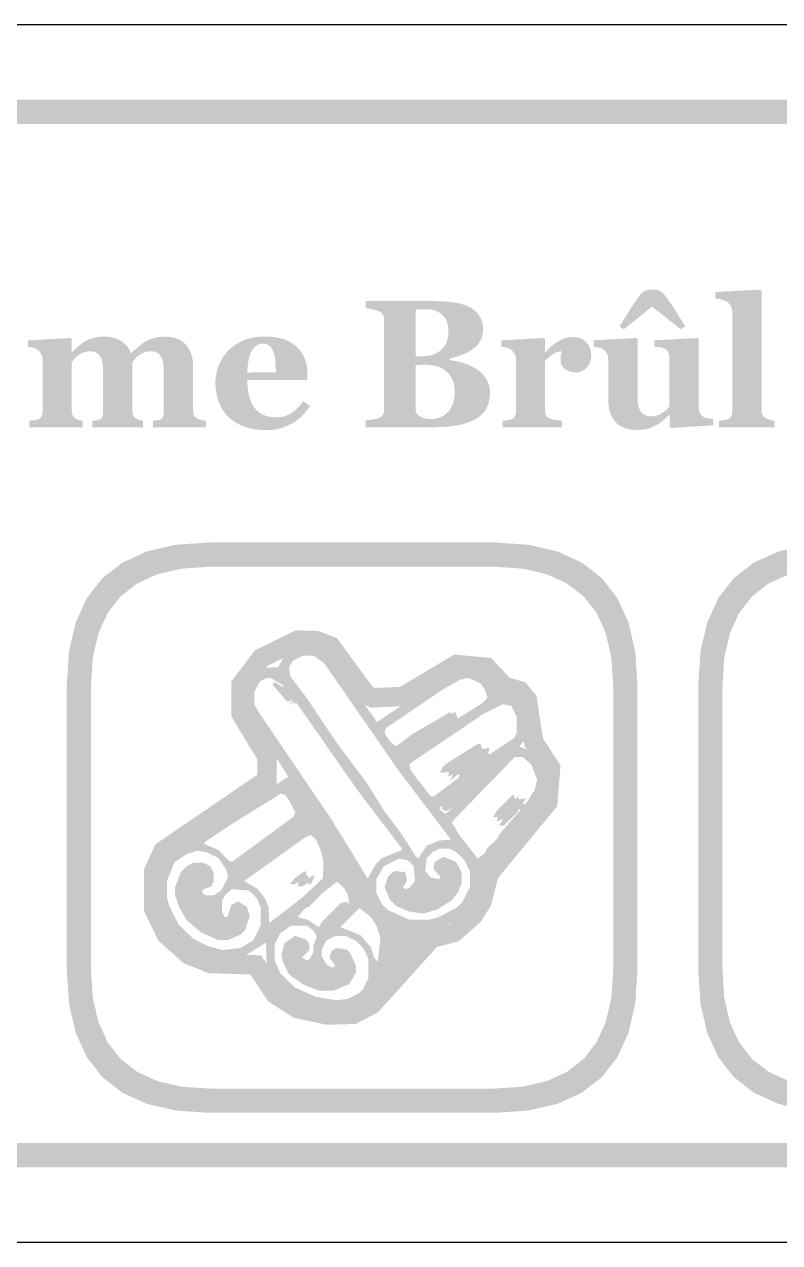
# Model space of a CAD drawing. Header units: millimetres. Extents: x 6 to 294, y 109 to 451.
# Drawn here: x 43 to 55.44, y 244.86 to 264.94 of the extents above; entities that cross this region are included whole.
import ezdxf

# ---------------------------------------------------------------- set-up
doc = ezdxf.new("R2010")
doc.units = ezdxf.units.MM
doc.layers.add('CUT', color=1, linetype='Continuous')
doc.layers.add('RASTER', color=7, linetype='Continuous')

msp = doc.modelspace()

# ---------------------------------------------------------------- hatches: boundary and pattern name
at = {"layer": 'RASTER'}
h = msp.add_hatch(color=7, dxfattribs=at)
h.paths.add_polyline_path([(7.2, 261.501), (7.234, 262.016), (7.337, 262.463), (7.509, 262.841), (7.75, 263.151), (8.059, 263.391), (8.438, 263.563), (8.884, 263.666), (9.4, 263.701), (66.6, 263.701), (67.116, 263.666), (67.563, 263.563), (67.941, 263.391), (68.25, 263.151), (68.491, 262.841), (68.663, 262.463), (68.766, 262.016), (68.8, 261.501), (68.8, 248.301), (68.766, 247.785), (68.663, 247.338), (68.491, 246.96), (68.25, 246.651), (67.941, 246.41), (67.563, 246.238), (67.116, 246.135), (66.6, 246.101), (9.4, 246.101), (8.884, 246.135), (8.438, 246.238), (8.059, 246.41), (7.75, 246.651), (7.509, 246.96), (7.337, 247.338), (7.234, 247.785), (7.2, 248.301)])
h.paths.add_polyline_path([(7.6, 261.501), (7.6, 248.301), (7.628, 247.879), (7.712, 247.513), (7.853, 247.204), (8.05, 246.951), (8.303, 246.754), (8.612, 246.613), (8.978, 246.529), (9.4, 246.501), (66.6, 246.501), (67.022, 246.529), (67.387, 246.613), (67.697, 246.754), (67.95, 246.951), (68.147, 247.204), (68.288, 247.513), (68.372, 247.879), (68.4, 248.301), (68.4, 261.501), (68.372, 261.923), (68.288, 262.288), (68.147, 262.598), (67.95, 262.851), (67.697, 263.048), (67.387, 263.188), (67.022, 263.273), (66.6, 263.301), (9.4, 263.301), (8.978, 263.273), (8.612, 263.188), (8.303, 263.048), (8.05, 262.851), (7.853, 262.598), (7.712, 262.288), (7.628, 261.923), (7.6, 261.501)], flags=0)
h = msp.add_hatch(color=7, dxfattribs=at)
h.paths.add_polyline_path([(54.351, 258.332), (53.652, 258.289), (53.63, 258.31), (53.63, 258.501), (53.621, 258.501), (53.609, 258.49), (53.596, 258.479), (53.584, 258.468), (53.572, 258.457), (53.56, 258.446), (53.548, 258.435), (53.536, 258.424), (53.524, 258.413), (53.511, 258.402), (53.499, 258.392), (53.485, 258.382), (53.471, 258.372), (53.457, 258.362), (53.442, 258.353), (53.426, 258.343), (53.41, 258.334), (53.392, 258.325), (53.373, 258.316), (53.355, 258.308), (53.337, 258.3), (53.32, 258.293), (53.303, 258.287), (53.286, 258.281), (53.269, 258.276), (53.251, 258.271), (53.232, 258.268), (53.21, 258.264), (53.187, 258.262), (53.162, 258.26), (53.135, 258.258), (53.106, 258.257), (53.075, 258.257), (53.021, 258.259), (52.971, 258.265), (52.923, 258.276), (52.879, 258.29), (52.839, 258.309), (52.801, 258.332), (52.767, 258.359), (52.736, 258.39), (52.708, 258.425), (52.684, 258.464), (52.664, 258.506), (52.647, 258.551), (52.634, 258.6), (52.625, 258.652), (52.62, 258.708), (52.618, 258.767), (52.618, 259.426), (52.617, 259.44), (52.616, 259.453), (52.615, 259.466), (52.612, 259.478), (52.609, 259.489), (52.605, 259.5), (52.601, 259.51), (52.596, 259.519), (52.59, 259.528), (52.584, 259.536), (52.577, 259.545), (52.57, 259.553), (52.563, 259.561), (52.555, 259.568), (52.546, 259.575), (52.537, 259.583), (52.53, 259.588), (52.521, 259.593), (52.513, 259.597), (52.503, 259.601), (52.494, 259.605), (52.483, 259.608), (52.472, 259.611), (52.461, 259.614), (52.449, 259.616), (52.438, 259.618), (52.427, 259.62), (52.416, 259.622), (52.406, 259.623), (52.396, 259.625), (52.386, 259.626), (52.376, 259.626), (52.376, 259.733), (53.086, 259.771), (53.103, 259.75), (53.103, 258.775), (53.103, 258.739), (53.106, 258.705), (53.111, 258.673), (53.117, 258.644), (53.125, 258.618), (53.135, 258.594), (53.147, 258.572), (53.16, 258.553), (53.176, 258.536), (53.192, 258.521), (53.21, 258.509), (53.229, 258.499), (53.25, 258.491), (53.271, 258.485), (53.295, 258.482), (53.319, 258.481), (53.345, 258.482), (53.37, 258.484), (53.394, 258.489), (53.418, 258.495), (53.441, 258.502), (53.463, 258.511), (53.485, 258.522), (53.506, 258.535), (53.526, 258.549), (53.545, 258.563), (53.562, 258.577), (53.578, 258.591), (53.592, 258.606), (53.605, 258.621), (53.617, 258.636), (53.627, 258.651), (53.627, 259.44), (53.627, 259.453), (53.626, 259.465), (53.624, 259.476), (53.622, 259.488), (53.62, 259.499), (53.616, 259.509), (53.612, 259.52), (53.608, 259.53), (53.603, 259.539), (53.597, 259.549), (53.591, 259.557), (53.584, 259.566), (53.577, 259.574), (53.569, 259.581), (53.561, 259.588), (53.552, 259.594), (53.545, 259.598), (53.538, 259.602), (53.529, 259.606), (53.52, 259.609), (53.51, 259.612), (53.5, 259.614), (53.489, 259.616), (53.477, 259.618), (53.465, 259.619), (53.452, 259.62), (53.44, 259.622), (53.427, 259.623), (53.415, 259.624), (53.402, 259.625), (53.389, 259.626), (53.376, 259.626), (53.376, 259.733), (54.087, 259.771), (54.109, 259.75), (54.109, 258.619), (54.109, 258.606), (54.11, 258.594), (54.112, 258.582), (54.114, 258.571), (54.117, 258.561), (54.12, 258.55), (54.125, 258.541), (54.129, 258.532), (54.135, 258.523), (54.141, 258.514), (54.147, 258.506), (54.155, 258.498), (54.162, 258.491), (54.171, 258.484), (54.18, 258.477), (54.189, 258.471), (54.197, 258.466), (54.204, 258.463), (54.213, 258.459), (54.221, 258.456), (54.231, 258.453), (54.241, 258.451), (54.251, 258.448), (54.262, 258.447), (54.273, 258.445), (54.284, 258.444), (54.295, 258.442), (54.306, 258.441), (54.318, 258.44), (54.329, 258.44), (54.34, 258.439), (54.351, 258.438)])
h.paths.add_polyline_path([(53.889, 259.959), (53.81, 259.917), (53.341, 260.289), (52.878, 259.917), (52.804, 259.959), (52.839, 260.016), (52.871, 260.068), (52.901, 260.116), (52.928, 260.159), (52.952, 260.198), (52.973, 260.232), (52.992, 260.262), (53.007, 260.287), (53.022, 260.31), (53.037, 260.334), (53.053, 260.357), (53.07, 260.381), (53.087, 260.405), (53.105, 260.43), (53.123, 260.454), (53.142, 260.479), (53.151, 260.49), (53.16, 260.5), (53.169, 260.51), (53.179, 260.519), (53.189, 260.527), (53.2, 260.534), (53.211, 260.541), (53.222, 260.546), (53.234, 260.552), (53.247, 260.556), (53.261, 260.56), (53.276, 260.563), (53.292, 260.565), (53.31, 260.567), (53.328, 260.568), (53.347, 260.568), (53.367, 260.568), (53.385, 260.567), (53.402, 260.565), (53.417, 260.563), (53.432, 260.56), (53.445, 260.557), (53.457, 260.553), (53.467, 260.548), (53.477, 260.542), (53.487, 260.536), (53.496, 260.529), (53.506, 260.522), (53.515, 260.514), (53.524, 260.505), (53.533, 260.495), (53.542, 260.485), (53.559, 260.463), (53.577, 260.441), (53.595, 260.417), (53.613, 260.391), (53.632, 260.365), (53.651, 260.337), (53.67, 260.308), (53.689, 260.278), (53.709, 260.246), (53.731, 260.212), (53.754, 260.176), (53.778, 260.137), (53.804, 260.096), (53.831, 260.053), (53.859, 260.007), (53.889, 259.959)])
for points in [[(55.361, 258.301), (54.443, 258.301), (54.443, 258.408), (54.452, 258.408), (54.462, 258.409), (54.471, 258.41), (54.48, 258.411), (54.49, 258.412), (54.499, 258.413), (54.508, 258.414), (54.517, 258.415), (54.526, 258.416), (54.534, 258.418), (54.543, 258.419), (54.551, 258.421), (54.559, 258.423), (54.566, 258.425), (54.573, 258.427), (54.581, 258.43), (54.592, 258.434), (54.602, 258.439), (54.611, 258.445), (54.62, 258.451), (54.627, 258.458), (54.634, 258.465), (54.64, 258.472), (54.644, 258.48), (54.648, 258.489), (54.652, 258.498), (54.655, 258.508), (54.657, 258.519), (54.659, 258.53), (54.66, 258.542), (54.661, 258.554), (54.661, 258.567), (54.661, 260.19), (54.661, 260.204), (54.66, 260.218), (54.658, 260.231), (54.655, 260.244), (54.652, 260.257), (54.648, 260.269), (54.644, 260.282), (54.638, 260.294), (54.633, 260.305), (54.626, 260.316), (54.619, 260.326), (54.612, 260.336), (54.604, 260.344), (54.596, 260.352), (54.587, 260.36), (54.578, 260.366), (54.57, 260.371), (54.561, 260.376), (54.551, 260.38), (54.541, 260.385), (54.529, 260.389), (54.517, 260.394), (54.503, 260.398), (54.489, 260.403), (54.474, 260.407), (54.46, 260.411), (54.446, 260.414), (54.433, 260.417), (54.42, 260.419), (54.408, 260.421), (54.396, 260.422), (54.384, 260.423), (54.384, 260.53), (55.121, 260.568), (55.143, 260.545), (55.143, 258.586), (55.143, 258.573), (55.144, 258.561), (55.146, 258.549), (55.148, 258.537), (55.151, 258.527), (55.154, 258.517), (55.158, 258.507), (55.162, 258.499), (55.167, 258.49), (55.173, 258.483), (55.18, 258.475), (55.187, 258.469), (55.195, 258.462), (55.204, 258.456), (55.213, 258.451), (55.224, 258.446), (55.231, 258.443), (55.238, 258.439), (55.246, 258.436), (55.254, 258.433), (55.261, 258.43), (55.269, 258.428), (55.277, 258.425), (55.285, 258.422), (55.293, 258.42), (55.302, 258.418), (55.311, 258.416), (55.32, 258.414), (55.33, 258.412), (55.34, 258.41), (55.351, 258.409), (55.361, 258.408)], [(45.994, 258.301), (45.121, 258.301), (45.121, 258.408), (45.129, 258.409), (45.137, 258.41), (45.145, 258.411), (45.154, 258.412), (45.162, 258.413), (45.171, 258.413), (45.179, 258.414), (45.188, 258.415), (45.197, 258.416), (45.205, 258.417), (45.213, 258.418), (45.22, 258.42), (45.227, 258.422), (45.234, 258.424), (45.241, 258.427), (45.247, 258.43), (45.254, 258.434), (45.261, 258.438), (45.267, 258.443), (45.273, 258.449), (45.278, 258.456), (45.282, 258.463), (45.285, 258.47), (45.288, 258.479), (45.29, 258.488), (45.291, 258.497), (45.293, 258.507), (45.294, 258.518), (45.295, 258.53), (45.296, 258.542), (45.296, 258.554), (45.296, 258.567), (45.296, 259.251), (45.296, 259.288), (45.293, 259.322), (45.289, 259.354), (45.283, 259.383), (45.276, 259.411), (45.266, 259.435), (45.255, 259.458), (45.243, 259.478), (45.229, 259.495), (45.213, 259.511), (45.196, 259.524), (45.178, 259.534), (45.158, 259.543), (45.137, 259.549), (45.114, 259.552), (45.09, 259.553), (45.074, 259.553), (45.059, 259.552), (45.045, 259.55), (45.03, 259.548), (45.017, 259.546), (45.003, 259.542), (44.99, 259.538), (44.978, 259.533), (44.966, 259.528), (44.954, 259.523), (44.942, 259.517), (44.931, 259.511), (44.92, 259.505), (44.909, 259.498), (44.898, 259.492), (44.888, 259.484), (44.877, 259.477), (44.868, 259.469), (44.859, 259.461), (44.85, 259.454), (44.842, 259.446), (44.835, 259.438), (44.828, 259.431), (44.822, 259.423), (44.816, 259.415), (44.811, 259.408), (44.805, 259.401), (44.8, 259.394), (44.795, 259.388), (44.791, 259.382), (44.786, 259.376), (44.782, 259.37), (44.782, 258.584), (44.782, 258.571), (44.783, 258.558), (44.784, 258.547), (44.785, 258.536), (44.787, 258.525), (44.789, 258.516), (44.792, 258.506), (44.795, 258.498), (44.798, 258.49), (44.802, 258.482), (44.807, 258.475), (44.812, 258.468), (44.819, 258.462), (44.825, 258.456), (44.833, 258.451), (44.841, 258.446), (44.847, 258.443), (44.853, 258.439), (44.859, 258.436), (44.866, 258.433), (44.873, 258.43), (44.88, 258.428), (44.887, 258.425), (44.894, 258.422), (44.902, 258.42), (44.91, 258.418), (44.917, 258.416), (44.925, 258.414), (44.933, 258.412), (44.941, 258.41), (44.95, 258.409), (44.958, 258.408), (44.958, 258.301), (44.122, 258.301), (44.122, 258.408), (44.129, 258.408), (44.136, 258.409), (44.144, 258.41), (44.152, 258.411), (44.161, 258.412), (44.17, 258.413), (44.179, 258.414), (44.189, 258.415), (44.199, 258.416), (44.207, 258.418), (44.216, 258.419), (44.223, 258.421), (44.23, 258.423), (44.237, 258.425), (44.242, 258.427), (44.248, 258.43), (44.255, 258.434), (44.262, 258.439), (44.268, 258.444), (44.273, 258.449), (44.278, 258.456), (44.282, 258.462), (44.285, 258.469), (44.288, 258.477), (44.29, 258.485), (44.292, 258.494), (44.294, 258.504), (44.295, 258.515), (44.296, 258.526), (44.297, 258.539), (44.297, 258.553), (44.297, 258.567), (44.297, 259.251), (44.297, 259.288), (44.294, 259.322), (44.29, 259.354), (44.284, 259.383), (44.276, 259.411), (44.267, 259.435), (44.256, 259.458), (44.244, 259.478), (44.23, 259.495), (44.214, 259.511), (44.197, 259.524), (44.179, 259.534), (44.159, 259.543), (44.138, 259.549), (44.115, 259.552), (44.091, 259.553), (44.075, 259.553), (44.06, 259.552), (44.046, 259.55), (44.031, 259.548), (44.018, 259.546), (44.004, 259.542), (43.991, 259.538), (43.979, 259.533), (43.967, 259.528), (43.955, 259.523), (43.943, 259.517), (43.932, 259.511), (43.921, 259.505), (43.91, 259.498), (43.899, 259.492), (43.889, 259.484), (43.878, 259.477), (43.869, 259.469), (43.859, 259.461), (43.851, 259.454), (43.843, 259.446), (43.836, 259.438), (43.829, 259.431), (43.823, 259.423), (43.817, 259.415), (43.811, 259.408), (43.806, 259.401), (43.801, 259.394), (43.796, 259.388), (43.792, 259.382), (43.787, 259.376), (43.783, 259.37), (43.783, 258.584), (43.783, 258.571), (43.784, 258.559), (43.785, 258.548), (43.786, 258.537), (43.788, 258.526), (43.791, 258.516), (43.793, 258.507), (43.796, 258.499), (43.8, 258.49), (43.804, 258.483), (43.809, 258.475), (43.815, 258.469), (43.821, 258.462), (43.828, 258.456), (43.835, 258.451), (43.843, 258.446), (43.849, 258.443), (43.855, 258.439), (43.862, 258.436), (43.868, 258.433), (43.875, 258.43), (43.882, 258.428), (43.889, 258.425), (43.897, 258.422), (43.904, 258.42), (43.912, 258.418), (43.92, 258.416), (43.928, 258.414), (43.936, 258.412), (43.944, 258.41), (43.952, 258.409), (43.96, 258.408), (43.96, 258.301), (43.083, 258.301), (43.083, 258.408), (43.093, 258.408), (43.102, 258.409), (43.111, 258.41), (43.121, 258.411), (43.13, 258.412), (43.139, 258.413), (43.149, 258.414), (43.158, 258.415), (43.167, 258.416), (43.175, 258.418), (43.184, 258.419), (43.192, 258.421), (43.199, 258.423), (43.207, 258.425), (43.214, 258.427), (43.221, 258.43), (43.232, 258.434), (43.242, 258.439), (43.252, 258.445), (43.26, 258.451), (43.268, 258.458), (43.275, 258.465), (43.28, 258.472), (43.285, 258.48), (43.289, 258.489), (43.293, 258.498), (43.296, 258.508), (43.298, 258.519), (43.3, 258.53), (43.302, 258.542), (43.302, 258.554), (43.303, 258.567), (43.303, 259.42), (43.302, 259.432), (43.301, 259.443), (43.299, 259.455), (43.297, 259.466), (43.293, 259.478), (43.289, 259.489), (43.284, 259.5), (43.278, 259.511), (43.271, 259.522), (43.265, 259.533), (43.258, 259.542), (43.25, 259.551), (43.243, 259.56), (43.235, 259.567), (43.226, 259.575), (43.218, 259.581), (43.211, 259.585), (43.204, 259.589), (43.196, 259.593), (43.188, 259.597), (43.179, 259.601), (43.17, 259.604), (43.161, 259.607), (43.151, 259.61), (43.141, 259.613), (43.13, 259.616), (43.12, 259.618), (43.109, 259.62), (43.098, 259.622), (43.086, 259.624), (43.074, 259.625), (43.063, 259.626), (43.063, 259.733), (43.761, 259.771), (43.783, 259.75), (43.783, 259.543), (43.789, 259.543), (43.8, 259.552), (43.811, 259.562), (43.822, 259.572), (43.834, 259.583), (43.846, 259.594), (43.859, 259.606), (43.873, 259.618), (43.886, 259.63), (43.9, 259.642), (43.914, 259.654), (43.928, 259.665), (43.941, 259.676), (43.954, 259.686), (43.967, 259.695), (43.98, 259.703), (43.993, 259.711), (44.007, 259.72), (44.022, 259.728), (44.038, 259.736), (44.055, 259.744), (44.072, 259.751), (44.091, 259.758), (44.111, 259.764), (44.132, 259.77), (44.153, 259.776), (44.175, 259.78), (44.198, 259.784), (44.221, 259.788), (44.244, 259.79), (44.268, 259.792), (44.293, 259.793), (44.318, 259.793), (44.359, 259.792), (44.398, 259.789), (44.435, 259.783), (44.471, 259.775), (44.505, 259.765), (44.537, 259.753), (44.568, 259.738), (44.597, 259.721), (44.624, 259.702), (44.649, 259.682), (44.672, 259.66), (44.693, 259.637), (44.712, 259.612), (44.728, 259.585), (44.743, 259.558), (44.756, 259.528), (44.769, 259.528), (44.78, 259.538), (44.791, 259.549), (44.804, 259.56), (44.816, 259.571), (44.83, 259.583), (44.843, 259.595), (44.858, 259.608), (44.873, 259.621), (44.888, 259.634), (44.903, 259.647), (44.918, 259.658), (44.932, 259.67), (44.946, 259.68), (44.96, 259.69), (44.973, 259.699), (44.986, 259.707), (45.001, 259.716), (45.016, 259.725), (45.033, 259.733), (45.051, 259.741), (45.07, 259.748), (45.089, 259.755), (45.11, 259.762), (45.132, 259.769), (45.154, 259.774), (45.177, 259.779), (45.2, 259.784), (45.223, 259.787), (45.247, 259.79), (45.272, 259.792), (45.296, 259.793), (45.321, 259.793), (45.375, 259.791), (45.426, 259.785), (45.473, 259.775), (45.517, 259.761), (45.558, 259.743), (45.596, 259.72), (45.63, 259.694), (45.662, 259.663), (45.69, 259.629), (45.714, 259.591), (45.735, 259.55), (45.751, 259.505), (45.764, 259.457), (45.774, 259.406), (45.779, 259.351), (45.781, 259.292), (45.781, 258.581), (45.782, 258.567), (45.782, 258.555), (45.784, 258.543), (45.785, 258.532), (45.788, 258.521), (45.79, 258.511), (45.794, 258.502), (45.797, 258.493), (45.802, 258.485), (45.807, 258.478), (45.813, 258.471), (45.82, 258.464), (45.828, 258.458), (45.836, 258.453), (45.846, 258.448), (45.856, 258.443), (45.862, 258.44), (45.868, 258.438), (45.875, 258.435), (45.882, 258.433), (45.89, 258.43), (45.897, 258.428), (45.905, 258.425), (45.914, 258.422), (45.923, 258.42), (45.932, 258.418), (45.941, 258.416), (45.951, 258.414), (45.961, 258.412), (45.972, 258.41), (45.982, 258.409), (45.994, 258.408)], [(52.338, 259.486), (52.337, 259.458), (52.334, 259.432), (52.328, 259.406), (52.321, 259.381), (52.311, 259.357), (52.299, 259.334), (52.285, 259.312), (52.269, 259.29), (52.251, 259.271), (52.232, 259.253), (52.211, 259.239), (52.189, 259.227), (52.166, 259.218), (52.141, 259.211), (52.115, 259.207), (52.087, 259.206), (52.061, 259.207), (52.036, 259.209), (52.012, 259.214), (51.989, 259.22), (51.967, 259.227), (51.946, 259.237), (51.926, 259.248), (51.906, 259.26), (51.889, 259.275), (51.874, 259.291), (51.861, 259.308), (51.851, 259.327), (51.843, 259.348), (51.837, 259.37), (51.834, 259.394), (51.833, 259.42), (51.833, 259.432), (51.833, 259.444), (51.834, 259.455), (51.834, 259.466), (51.835, 259.475), (51.837, 259.484), (51.838, 259.492), (51.84, 259.5), (51.842, 259.507), (51.843, 259.514), (51.845, 259.521), (51.847, 259.527), (51.848, 259.534), (51.85, 259.541), (51.852, 259.547), (51.853, 259.553), (51.836, 259.552), (51.819, 259.549), (51.801, 259.545), (51.784, 259.54), (51.766, 259.534), (51.748, 259.526), (51.729, 259.517), (51.711, 259.506), (51.693, 259.495), (51.675, 259.483), (51.657, 259.469), (51.641, 259.455), (51.624, 259.44), (51.609, 259.424), (51.594, 259.407), (51.579, 259.389), (51.579, 258.585), (51.579, 258.572), (51.58, 258.56), (51.581, 258.549), (51.583, 258.538), (51.585, 258.528), (51.588, 258.518), (51.591, 258.509), (51.595, 258.5), (51.6, 258.492), (51.605, 258.484), (51.61, 258.477), (51.617, 258.47), (51.624, 258.464), (51.632, 258.458), (51.64, 258.452), (51.649, 258.447), (51.658, 258.443), (51.668, 258.44), (51.679, 258.436), (51.692, 258.432), (51.705, 258.429), (51.72, 258.426), (51.737, 258.423), (51.754, 258.42), (51.772, 258.418), (51.788, 258.415), (51.803, 258.413), (51.817, 258.412), (51.829, 258.41), (51.84, 258.409), (51.85, 258.408), (51.859, 258.408), (51.859, 258.301), (50.879, 258.301), (50.879, 258.408), (50.888, 258.408), (50.897, 258.409), (50.906, 258.41), (50.916, 258.411), (50.925, 258.412), (50.934, 258.413), (50.944, 258.415), (50.953, 258.416), (50.962, 258.417), (50.971, 258.419), (50.979, 258.42), (50.987, 258.422), (50.995, 258.424), (51.003, 258.426), (51.01, 258.428), (51.017, 258.43), (51.028, 258.434), (51.038, 258.439), (51.048, 258.444), (51.056, 258.45), (51.064, 258.457), (51.07, 258.464), (51.076, 258.471), (51.081, 258.48), (51.085, 258.488), (51.089, 258.498), (51.092, 258.508), (51.094, 258.518), (51.096, 258.53), (51.098, 258.542), (51.098, 258.554), (51.099, 258.567), (51.099, 259.42), (51.098, 259.433), (51.097, 259.446), (51.095, 259.458), (51.092, 259.47), (51.089, 259.482), (51.085, 259.493), (51.08, 259.504), (51.074, 259.514), (51.067, 259.525), (51.061, 259.534), (51.054, 259.543), (51.046, 259.552), (51.039, 259.56), (51.031, 259.568), (51.022, 259.575), (51.014, 259.581), (51.007, 259.585), (51, 259.589), (50.992, 259.593), (50.984, 259.597), (50.975, 259.601), (50.966, 259.604), (50.957, 259.607), (50.947, 259.61), (50.937, 259.613), (50.926, 259.616), (50.916, 259.618), (50.905, 259.62), (50.894, 259.622), (50.882, 259.624), (50.87, 259.625), (50.858, 259.626), (50.858, 259.733), (51.557, 259.771), (51.579, 259.75), (51.579, 259.537), (51.585, 259.537), (51.61, 259.566), (51.636, 259.593), (51.663, 259.618), (51.689, 259.642), (51.716, 259.664), (51.744, 259.684), (51.771, 259.704), (51.8, 259.721), (51.828, 259.737), (51.857, 259.75), (51.886, 259.762), (51.915, 259.771), (51.945, 259.778), (51.975, 259.783), (52.006, 259.787), (52.036, 259.788), (52.069, 259.786), (52.101, 259.782), (52.131, 259.776), (52.159, 259.767), (52.186, 259.755), (52.21, 259.74), (52.234, 259.723), (52.255, 259.703), (52.275, 259.682), (52.291, 259.658), (52.306, 259.633), (52.317, 259.607), (52.326, 259.579), (52.333, 259.549), (52.337, 259.518), (52.338, 259.486)]]:
    msp.add_hatch(color=7, dxfattribs=at).paths.add_polyline_path(points)
h = msp.add_hatch(color=7, dxfattribs=at)
h.paths.add_polyline_path([(50.458, 259.254), (50.481, 259.238), (50.503, 259.22), (50.524, 259.201), (50.543, 259.182), (50.562, 259.161), (50.579, 259.139), (50.596, 259.116), (50.611, 259.093), (50.625, 259.068), (50.636, 259.042), (50.647, 259.015), (50.655, 258.987), (50.661, 258.957), (50.666, 258.927), (50.669, 258.896), (50.669, 258.863), (50.668, 258.825), (50.665, 258.787), (50.66, 258.752), (50.653, 258.717), (50.643, 258.685), (50.632, 258.654), (50.618, 258.624), (50.603, 258.596), (50.585, 258.569), (50.566, 258.544), (50.545, 258.521), (50.522, 258.498), (50.497, 258.478), (50.47, 258.458), (50.442, 258.44), (50.412, 258.424), (50.378, 258.408), (50.343, 258.393), (50.307, 258.379), (50.27, 258.366), (50.231, 258.355), (50.191, 258.345), (50.15, 258.336), (50.108, 258.329), (50.064, 258.322), (50.018, 258.316), (49.97, 258.312), (49.92, 258.308), (49.869, 258.305), (49.815, 258.303), (49.76, 258.301), (49.703, 258.301), (48.623, 258.301), (48.623, 258.415), (48.635, 258.416), (48.647, 258.418), (48.66, 258.419), (48.674, 258.421), (48.689, 258.422), (48.704, 258.424), (48.72, 258.426), (48.737, 258.428), (48.754, 258.43), (48.769, 258.433), (48.783, 258.435), (48.796, 258.438), (48.807, 258.44), (48.818, 258.443), (48.826, 258.446), (48.834, 258.449), (48.847, 258.454), (48.859, 258.461), (48.87, 258.467), (48.88, 258.474), (48.888, 258.482), (48.896, 258.49), (48.902, 258.498), (48.908, 258.507), (48.913, 258.516), (48.917, 258.526), (48.92, 258.537), (48.923, 258.548), (48.925, 258.56), (48.926, 258.572), (48.927, 258.586), (48.928, 258.6), (48.928, 260.064), (48.927, 260.077), (48.927, 260.09), (48.925, 260.102), (48.924, 260.113), (48.921, 260.124), (48.919, 260.134), (48.915, 260.143), (48.912, 260.152), (48.907, 260.161), (48.901, 260.169), (48.893, 260.177), (48.884, 260.185), (48.874, 260.193), (48.862, 260.2), (48.849, 260.207), (48.834, 260.214), (48.822, 260.219), (48.81, 260.223), (48.798, 260.227), (48.785, 260.231), (48.771, 260.235), (48.758, 260.239), (48.743, 260.242), (48.729, 260.245), (48.714, 260.248), (48.699, 260.251), (48.686, 260.254), (48.672, 260.257), (48.659, 260.259), (48.647, 260.261), (48.635, 260.263), (48.623, 260.265), (48.623, 260.379), (49.752, 260.379), (49.855, 260.378), (49.951, 260.372), (50.039, 260.363), (50.119, 260.35), (50.193, 260.334), (50.258, 260.313), (50.317, 260.29), (50.368, 260.262), (50.412, 260.231), (50.45, 260.197), (50.483, 260.159), (50.509, 260.117), (50.53, 260.072), (50.545, 260.024), (50.554, 259.972), (50.557, 259.917), (50.556, 259.891), (50.554, 259.865), (50.551, 259.841), (50.546, 259.817), (50.54, 259.795), (50.533, 259.773), (50.524, 259.752), (50.514, 259.731), (50.503, 259.712), (50.491, 259.693), (50.477, 259.674), (50.463, 259.657), (50.447, 259.64), (50.43, 259.623), (50.412, 259.608), (50.393, 259.593), (50.374, 259.579), (50.355, 259.567), (50.335, 259.554), (50.314, 259.542), (50.292, 259.531), (50.269, 259.52), (50.246, 259.509), (50.221, 259.499), (50.196, 259.489), (50.17, 259.48), (50.144, 259.471), (50.118, 259.463), (50.091, 259.455), (50.064, 259.447), (50.036, 259.44), (50.007, 259.433), (50.007, 259.405), (50.036, 259.402), (50.065, 259.398), (50.094, 259.393), (50.124, 259.387), (50.154, 259.38), (50.184, 259.372), (50.214, 259.364), (50.245, 259.355), (50.275, 259.345), (50.304, 259.334), (50.332, 259.322), (50.36, 259.31), (50.386, 259.297), (50.411, 259.284), (50.435, 259.269), (50.458, 259.254)])
h.paths.add_polyline_path([(49.987, 259.88), (49.985, 259.922), (49.981, 259.962), (49.973, 259.999), (49.962, 260.034), (49.949, 260.066), (49.932, 260.096), (49.912, 260.124), (49.889, 260.149), (49.864, 260.172), (49.835, 260.192), (49.803, 260.208), (49.768, 260.222), (49.73, 260.233), (49.688, 260.24), (49.644, 260.245), (49.597, 260.246), (49.59, 260.246), (49.582, 260.246), (49.574, 260.246), (49.565, 260.246), (49.556, 260.245), (49.546, 260.245), (49.536, 260.244), (49.525, 260.244), (49.514, 260.243), (49.503, 260.243), (49.493, 260.242), (49.483, 260.242), (49.474, 260.241), (49.465, 260.241), (49.456, 260.241), (49.448, 260.24), (49.448, 259.47), (49.524, 259.47), (49.581, 259.471), (49.635, 259.477), (49.684, 259.485), (49.73, 259.497), (49.772, 259.513), (49.81, 259.532), (49.844, 259.554), (49.874, 259.58), (49.9, 259.609), (49.923, 259.641), (49.943, 259.674), (49.959, 259.711), (49.971, 259.749), (49.98, 259.79), (49.985, 259.834), (49.987, 259.88)], flags=0)
h.paths.add_polyline_path([(50.089, 258.882), (50.087, 258.935), (50.081, 258.984), (50.071, 259.031), (50.057, 259.074), (50.039, 259.114), (50.017, 259.151), (49.991, 259.184), (49.96, 259.215), (49.926, 259.242), (49.889, 259.265), (49.848, 259.285), (49.803, 259.302), (49.755, 259.314), (49.704, 259.323), (49.649, 259.329), (49.59, 259.331), (49.583, 259.331), (49.575, 259.33), (49.566, 259.33), (49.557, 259.33), (49.548, 259.33), (49.538, 259.329), (49.527, 259.329), (49.516, 259.328), (49.505, 259.328), (49.494, 259.327), (49.485, 259.327), (49.476, 259.326), (49.468, 259.326), (49.46, 259.325), (49.454, 259.325), (49.448, 259.325), (49.448, 258.564), (49.452, 258.551), (49.458, 258.538), (49.465, 258.526), (49.475, 258.514), (49.486, 258.503), (49.499, 258.493), (49.513, 258.483), (49.53, 258.473), (49.547, 258.464), (49.566, 258.457), (49.586, 258.45), (49.606, 258.445), (49.627, 258.441), (49.65, 258.438), (49.673, 258.436), (49.697, 258.436), (49.739, 258.437), (49.78, 258.443), (49.818, 258.452), (49.855, 258.465), (49.889, 258.481), (49.922, 258.501), (49.952, 258.525), (49.98, 258.553), (50.006, 258.584), (50.028, 258.617), (50.047, 258.654), (50.062, 258.694), (50.074, 258.736), (50.083, 258.782), (50.088, 258.831), (50.089, 258.882)], flags=0)
h = msp.add_hatch(color=7, dxfattribs=at)
h.paths.add_polyline_path([(47.705, 258.651), (47.691, 258.63), (47.678, 258.61), (47.663, 258.59), (47.648, 258.57), (47.632, 258.55), (47.616, 258.531), (47.599, 258.512), (47.581, 258.493), (47.562, 258.475), (47.543, 258.458), (47.524, 258.441), (47.503, 258.425), (47.482, 258.409), (47.461, 258.394), (47.439, 258.38), (47.416, 258.367), (47.391, 258.353), (47.367, 258.341), (47.342, 258.329), (47.317, 258.318), (47.292, 258.308), (47.268, 258.298), (47.243, 258.29), (47.218, 258.282), (47.192, 258.276), (47.165, 258.27), (47.138, 258.265), (47.11, 258.261), (47.08, 258.258), (47.05, 258.256), (47.019, 258.254), (46.987, 258.254), (46.934, 258.255), (46.882, 258.258), (46.833, 258.263), (46.785, 258.269), (46.739, 258.278), (46.695, 258.289), (46.653, 258.301), (46.613, 258.315), (46.574, 258.331), (46.537, 258.349), (46.502, 258.368), (46.469, 258.388), (46.437, 258.409), (46.407, 258.432), (46.379, 258.456), (46.353, 258.481), (46.328, 258.508), (46.305, 258.535), (46.283, 258.564), (46.263, 258.594), (46.245, 258.626), (46.228, 258.658), (46.213, 258.692), (46.199, 258.726), (46.188, 258.762), (46.177, 258.799), (46.169, 258.836), (46.162, 258.874), (46.156, 258.912), (46.152, 258.952), (46.15, 258.992), (46.149, 259.033), (46.15, 259.07), (46.152, 259.107), (46.157, 259.144), (46.163, 259.18), (46.17, 259.215), (46.18, 259.25), (46.191, 259.285), (46.204, 259.32), (46.218, 259.353), (46.234, 259.386), (46.252, 259.418), (46.27, 259.449), (46.291, 259.479), (46.312, 259.508), (46.335, 259.536), (46.36, 259.563), (46.386, 259.589), (46.413, 259.613), (46.442, 259.636), (46.472, 259.658), (46.505, 259.678), (46.539, 259.697), (46.574, 259.715), (46.611, 259.732), (46.65, 259.747), (46.689, 259.76), (46.73, 259.771), (46.772, 259.78), (46.815, 259.787), (46.859, 259.792), (46.904, 259.795), (46.95, 259.796), (47, 259.796), (47.048, 259.793), (47.094, 259.789), (47.137, 259.784), (47.178, 259.777), (47.217, 259.768), (47.253, 259.758), (47.287, 259.747), (47.319, 259.734), (47.35, 259.719), (47.38, 259.704), (47.408, 259.687), (47.434, 259.669), (47.459, 259.65), (47.483, 259.63), (47.505, 259.609), (47.526, 259.588), (47.544, 259.565), (47.562, 259.542), (47.578, 259.518), (47.592, 259.493), (47.605, 259.467), (47.617, 259.44), (47.627, 259.412), (47.636, 259.383), (47.644, 259.354), (47.65, 259.325), (47.656, 259.296), (47.66, 259.266), (47.663, 259.235), (47.664, 259.205), (47.665, 259.174), (47.665, 259.079), (46.675, 259.079), (46.677, 259.006), (46.682, 258.937), (46.691, 258.874), (46.704, 258.814), (46.72, 258.759), (46.74, 258.709), (46.763, 258.663), (46.791, 258.622), (46.822, 258.585), (46.857, 258.553), (46.896, 258.526), (46.94, 258.504), (46.988, 258.487), (47.041, 258.475), (47.097, 258.467), (47.158, 258.465), (47.192, 258.466), (47.225, 258.47), (47.258, 258.475), (47.289, 258.484), (47.319, 258.494), (47.349, 258.507), (47.378, 258.523), (47.406, 258.54), (47.433, 258.56), (47.459, 258.581), (47.484, 258.603), (47.508, 258.626), (47.531, 258.65), (47.552, 258.676), (47.573, 258.703), (47.593, 258.731)])
h.paths.add_polyline_path([(47.145, 259.208), (47.145, 259.23), (47.144, 259.252), (47.144, 259.274), (47.143, 259.297), (47.142, 259.319), (47.14, 259.342), (47.138, 259.365), (47.136, 259.388), (47.134, 259.41), (47.131, 259.432), (47.128, 259.452), (47.124, 259.472), (47.12, 259.49), (47.116, 259.507), (47.111, 259.523), (47.105, 259.539), (47.099, 259.555), (47.092, 259.571), (47.084, 259.585), (47.076, 259.599), (47.067, 259.611), (47.058, 259.623), (47.048, 259.633), (47.037, 259.643), (47.026, 259.651), (47.014, 259.658), (47.002, 259.664), (46.988, 259.669), (46.974, 259.673), (46.96, 259.676), (46.944, 259.677), (46.928, 259.678), (46.901, 259.676), (46.875, 259.671), (46.85, 259.662), (46.827, 259.649), (46.805, 259.633), (46.785, 259.613), (46.766, 259.59), (46.748, 259.563), (46.732, 259.533), (46.718, 259.498), (46.706, 259.459), (46.696, 259.416), (46.688, 259.369), (46.682, 259.317), (46.677, 259.261), (46.675, 259.202)], flags=0)
h = msp.add_hatch(color=7, dxfattribs=at)
h.paths.add_polyline_path([(43.7, 254.051), (43.737, 254.602), (43.847, 255.079), (44.03, 255.483), (44.288, 255.813), (44.618, 256.07), (45.022, 256.254), (45.499, 256.364), (46.05, 256.401), (50.75, 256.401), (51.301, 256.364), (51.778, 256.254), (52.182, 256.07), (52.513, 255.813), (52.77, 255.483), (52.953, 255.079), (53.063, 254.602), (53.1, 254.051), (53.1, 249.351), (53.063, 248.8), (52.953, 248.323), (52.77, 247.919), (52.513, 247.588), (52.182, 247.331), (51.778, 247.148), (51.301, 247.038), (50.75, 247.001), (46.05, 247.001), (45.499, 247.038), (45.022, 247.148), (44.618, 247.331), (44.288, 247.588), (44.03, 247.919), (43.847, 248.323), (43.737, 248.8), (43.7, 249.351)])
h.paths.add_polyline_path([(44.1, 254.051), (44.1, 249.351), (44.13, 248.894), (44.222, 248.498), (44.374, 248.163), (44.588, 247.888), (44.862, 247.675), (45.197, 247.523), (45.593, 247.431), (46.05, 247.401), (50.75, 247.401), (51.207, 247.431), (51.603, 247.523), (51.938, 247.675), (52.213, 247.888), (52.426, 248.163), (52.578, 248.498), (52.67, 248.894), (52.7, 249.351), (52.7, 254.051), (52.67, 254.508), (52.578, 254.904), (52.426, 255.239), (52.213, 255.513), (51.938, 255.727), (51.603, 255.879), (51.207, 255.97), (50.75, 256.001), (46.05, 256.001), (45.593, 255.97), (45.197, 255.879), (44.862, 255.727), (44.587, 255.513), (44.374, 255.239), (44.222, 254.904), (44.13, 254.508), (44.1, 254.051)], flags=0)
h = msp.add_hatch(color=7, dxfattribs=at)
h.paths.add_polyline_path([(54.1, 254.051), (54.137, 254.602), (54.247, 255.079), (54.43, 255.483), (54.687, 255.813), (55.018, 256.07), (55.422, 256.254), (55.899, 256.364), (56.45, 256.401), (61.15, 256.401), (61.701, 256.364), (62.178, 256.254), (62.582, 256.07), (62.913, 255.813), (63.17, 255.483), (63.353, 255.079), (63.463, 254.602), (63.5, 254.051), (63.5, 249.351), (63.463, 248.8), (63.353, 248.323), (63.17, 247.919), (62.912, 247.588), (62.582, 247.331), (62.178, 247.148), (61.701, 247.038), (61.15, 247.001), (56.45, 247.001), (55.899, 247.038), (55.422, 247.148), (55.018, 247.331), (54.688, 247.588), (54.43, 247.919), (54.247, 248.323), (54.137, 248.8), (54.1, 249.351)])
h.paths.add_polyline_path([(54.5, 254.051), (54.5, 249.351), (54.53, 248.894), (54.622, 248.498), (54.774, 248.163), (54.987, 247.888), (55.262, 247.675), (55.597, 247.523), (55.993, 247.431), (56.45, 247.401), (61.15, 247.401), (61.607, 247.431), (62.003, 247.523), (62.338, 247.675), (62.613, 247.888), (62.826, 248.163), (62.978, 248.498), (63.07, 248.894), (63.1, 249.351), (63.1, 254.051), (63.07, 254.508), (62.978, 254.904), (62.826, 255.239), (62.613, 255.513), (62.338, 255.727), (62.003, 255.879), (61.607, 255.97), (61.15, 256.001), (56.45, 256.001), (55.993, 255.97), (55.597, 255.879), (55.262, 255.727), (54.988, 255.513), (54.774, 255.239), (54.622, 254.904), (54.53, 254.508), (54.5, 254.051)], flags=0)
h = msp.add_hatch(color=7, dxfattribs=at)
h.paths.add_polyline_path([(47.472, 254.953), (47.841, 254.944), (48.152, 254.823), (48.736, 254.023), (48.775, 254.003), (49.191, 254.022), (50.082, 254.554), (50.69, 254.497), (50.993, 254.173), (51.256, 254.094), (51.436, 253.875), (51.544, 253.17), (51.833, 252.727), (51.778, 252.054), (50.801, 250.868), (50.69, 250.423), (50.524, 250.155), (50.16, 249.829), (49.797, 249.734), (48.826, 248.657), (48.46, 248.466), (47.982, 248.451), (47.439, 248.568), (47.018, 248.836), (46.726, 249.281), (46.035, 249.303), (45.624, 249.468), (45.208, 249.839), (44.971, 250.329), (44.971, 251.01), (45.161, 251.427), (46.839, 252.573), (46.839, 252.825), (46.41, 253.535), (46.41, 254.109), (46.797, 254.621)])
h.paths.add_polyline_path([(47.543, 254.631), (47.006, 254.367), (46.73, 254.002), (46.73, 253.624), (47.159, 252.915), (47.159, 252.404), (45.415, 251.213), (45.291, 250.94), (45.291, 250.402), (45.468, 250.035), (45.795, 249.744), (46.101, 249.621), (46.903, 249.596), (47.248, 249.069), (47.563, 248.869), (48.011, 248.772), (48.377, 248.784), (48.627, 248.914), (49.624, 250.02), (50.004, 250.119), (50.276, 250.362), (50.392, 250.549), (50.508, 251.015), (51.467, 252.18), (51.505, 252.644), (51.238, 253.052), (51.133, 253.74), (51.071, 253.815), (50.819, 253.891), (50.539, 254.19), (50.156, 254.226), (49.286, 253.706), (48.704, 253.679), (48.522, 253.773), (47.948, 254.559), (47.777, 254.626), (47.543, 254.631)], flags=0)
h = msp.add_hatch(color=7, dxfattribs=at)
h.paths.add_polyline_path([(47.538, 254.695), (47.762, 254.705), (48.006, 254.581), (48.81, 253.442), (49.861, 254.146), (50.173, 254.303), (50.44, 254.303), (50.618, 254.213), (50.685, 254.146), (50.799, 253.925), (51.01, 253.901), (51.154, 253.811), (51.277, 253.566), (51.277, 253.265), (51.22, 253.121), (51.154, 253.041), (51.388, 252.94), (51.488, 252.84), (51.612, 252.528), (51.579, 252.294), (51.421, 252.016), (50.531, 250.965), (50.507, 250.721), (50.44, 250.52), (50.35, 250.376), (50.116, 250.175), (49.66, 249.994), (49.513, 249.807), (49.326, 249.626), (49.279, 249.539), (49.024, 249.291), (48.977, 249.204), (48.609, 248.836), (48.365, 248.712), (47.896, 248.712), (47.561, 248.812), (47.283, 248.97), (47.149, 249.104), (47.025, 249.314), (46.992, 249.415), (46.982, 249.807), (46.624, 249.582), (46.389, 249.515), (46.122, 249.549), (45.743, 249.706), (45.643, 249.773), (45.375, 250.074), (45.218, 250.419), (45.218, 250.587), (45.184, 250.654), (45.251, 251.022), (45.408, 251.3), (47.35, 252.539), (46.969, 253.141), (46.781, 253.389), (46.657, 253.633), (46.624, 253.868), (46.734, 254.159), (46.815, 254.246), (46.992, 254.336), (47.183, 254.346), (47.317, 254.581)])
h.paths.add_polyline_path([(47.595, 254.537), (47.417, 254.447), (47.36, 254.336), (47.384, 254.192), (47.672, 253.811), (48.154, 253.088), (48.643, 252.438), (48.924, 251.983), (49.212, 251.601), (49.459, 251.213), (49.493, 251.199), (49.627, 251.4), (49.838, 251.491), (50.029, 251.501), (49.158, 252.652), (47.939, 254.413), (47.762, 254.537)], flags=0)
h.paths.add_polyline_path([(46.992, 254.169), (46.882, 254.112), (46.791, 253.935), (46.791, 253.734), (46.848, 253.623), (48.04, 251.869), (48.656, 250.865), (48.79, 251.099), (48.89, 251.199), (49.225, 251.333), (49.212, 251.367), (48.489, 252.318), (47.484, 253.757), (47.437, 253.744), (47.437, 253.791), (47.37, 253.71), (47.417, 253.824), (47.35, 253.777), (47.317, 253.791), (47.116, 254.025), (47.092, 254.069), (47.126, 254.102), (47.27, 254.012), (47.27, 254.045), (47.059, 254.169)], flags=0)
h.paths.add_polyline_path([(50.306, 254.169), (50.173, 254.136), (49.895, 253.978), (48.957, 253.342), (48.934, 253.265), (49.024, 253.121), (49.125, 253.041), (49.392, 253.242), (49.962, 253.576), (50.005, 253.6), (50.062, 253.576), (50.096, 253.623), (50.139, 253.499), (50.551, 253.757), (50.631, 253.844), (50.584, 253.978), (50.517, 254.079)], flags=0)
h.paths.add_polyline_path([(50.876, 253.734), (50.564, 253.576), (49.346, 252.753), (49.359, 252.652), (49.694, 252.217), (49.747, 252.217), (50.149, 252.518), (50.173, 252.562), (50.149, 252.585), (50.015, 252.472), (50.062, 252.585), (49.982, 252.539), (49.995, 252.619), (49.848, 252.605), (49.895, 252.706), (50.029, 252.806), (50.484, 253.088), (50.517, 253.074), (50.541, 252.997), (50.665, 253.021), (50.641, 252.93), (50.665, 252.907), (51.066, 253.175), (51.11, 253.265), (51.11, 253.533), (51.02, 253.71)], flags=0)
h.paths.add_polyline_path([(51.077, 252.863), (50.039, 251.792), (50.163, 251.581), (50.474, 251.189), (50.584, 251.28), (50.631, 251.367), (50.785, 251.514), (50.832, 251.601), (51.177, 251.993), (51.154, 252.016), (51.12, 251.949), (50.899, 251.735), (50.819, 251.735), (50.899, 251.849), (50.785, 251.802), (50.799, 251.882), (50.718, 251.869), (50.785, 251.983), (51.053, 252.251), (51.087, 252.17), (51.12, 252.217), (51.154, 252.17), (51.267, 252.184), (51.21, 252.093), (51.254, 252.083), (51.411, 252.328), (51.445, 252.495), (51.354, 252.739), (51.21, 252.863)], flags=0)
h.paths.add_polyline_path([(47.226, 252.261), (46.379, 251.735), (45.978, 251.467), (45.964, 251.434), (46.199, 251.333), (46.379, 251.146), (46.433, 251.146), (47.437, 251.882), (47.461, 251.959), (47.37, 252.137), (47.303, 252.237)], flags=0)
h.paths.add_polyline_path([(49.871, 252.06), (49.838, 252.026), (49.861, 251.983), (49.938, 251.926), (50.062, 252.036), (49.948, 251.969), (49.881, 252.003)], flags=0)
h.paths.add_polyline_path([(47.719, 251.581), (47.618, 251.534), (46.624, 250.821), (46.835, 250.697), (46.969, 250.53), (47.025, 250.386), (47.036, 250.128), (47.571, 250.543), (47.919, 250.865), (47.929, 251.122), (47.896, 251.29), (47.806, 251.501)], flags=0)
h.paths.add_polyline_path([(49.838, 251.357), (49.727, 251.3), (49.627, 251.199), (49.603, 250.988), (49.694, 250.878), (49.838, 250.854), (49.848, 250.898), (49.737, 251.022), (49.761, 251.132), (49.905, 251.223), (50.116, 251.132), (50.206, 250.955), (50.206, 250.788), (50.149, 250.644), (50.049, 250.51), (49.804, 250.352), (49.57, 250.285), (49.336, 250.319), (49.125, 250.409), (49.024, 250.51), (48.934, 250.721), (48.991, 250.898), (49.101, 250.988), (49.279, 250.965), (49.302, 250.821), (49.235, 250.721), (49.269, 250.687), (49.346, 250.711), (49.436, 250.821), (49.413, 251.065), (49.312, 251.166), (49.168, 251.189), (48.924, 251.065), (48.8, 250.854), (48.8, 250.62), (48.89, 250.443), (48.991, 250.342), (49.336, 250.185), (49.67, 250.185), (49.804, 250.218), (50.116, 250.376), (50.216, 250.476), (50.34, 250.721), (50.34, 250.988), (50.25, 251.166), (50.116, 251.3), (50.005, 251.357)], flags=0)
h.paths.add_polyline_path([(45.854, 251.323), (45.676, 251.266), (45.475, 251.132), (45.351, 250.821), (45.351, 250.553), (45.385, 250.419), (45.542, 250.108), (45.777, 249.874), (46.021, 249.75), (46.255, 249.683), (46.557, 249.716), (46.768, 249.84), (46.892, 250.084), (46.892, 250.386), (46.835, 250.53), (46.701, 250.664), (46.423, 250.687), (46.312, 250.597), (46.255, 250.486), (46.255, 250.319), (46.299, 250.228), (46.346, 250.228), (46.413, 250.429), (46.523, 250.486), (46.667, 250.396), (46.714, 250.242), (46.634, 250.007), (46.567, 249.941), (46.356, 249.85), (46.188, 249.85), (45.911, 249.974), (45.676, 250.175), (45.552, 250.386), (45.485, 250.587), (45.485, 250.721), (45.576, 250.965), (45.676, 251.065), (45.787, 251.122), (45.954, 251.122), (46.065, 251.065), (46.122, 250.955), (46.122, 250.821), (46.078, 250.731), (45.931, 250.677), (45.944, 250.61), (45.988, 250.587), (46.122, 250.587), (46.245, 250.664), (46.356, 250.888), (46.332, 250.998), (46.199, 251.199), (46.021, 251.29)], flags=0)
h.paths.add_polyline_path([(47.605, 250.978), (47.652, 250.978), (47.638, 250.932), (47.705, 250.865), (47.739, 250.911), (47.785, 250.911), (47.719, 250.764), (47.662, 250.788), (47.585, 250.731), (47.504, 250.731), (47.518, 250.811), (47.451, 250.764), (47.37, 250.764), (47.451, 250.865)], flags=0)
h.paths.add_polyline_path([(48.154, 250.811), (47.919, 250.63), (47.705, 250.409), (47.618, 250.362), (47.504, 250.228), (47.662, 250.185), (47.852, 250.061), (47.886, 250.128), (48.221, 250.463), (48.321, 250.476), (48.355, 250.429), (48.331, 250.587), (48.274, 250.697)], flags=0)
h.paths.add_polyline_path([(48.522, 250.376), (48.207, 250.061), (48.542, 249.927), (48.71, 249.726), (48.766, 249.549), (48.823, 249.492), (48.867, 249.884), (48.8, 250.084), (48.71, 250.228)], flags=0)
h.paths.add_polyline_path([(47.394, 250.084), (47.216, 249.961), (47.126, 249.783), (47.126, 249.515), (47.216, 249.304), (47.451, 249.07), (47.796, 248.913), (48.14, 248.856), (48.331, 248.879), (48.509, 248.97), (48.576, 249.037), (48.666, 249.214), (48.666, 249.549), (48.576, 249.726), (48.475, 249.827), (48.298, 249.917), (48.13, 249.917), (47.973, 249.84), (47.896, 249.683), (47.896, 249.582), (47.986, 249.438), (48.087, 249.391), (48.12, 249.438), (48.03, 249.549), (48.053, 249.659), (48.13, 249.716), (48.308, 249.693), (48.375, 249.626), (48.465, 249.415), (48.465, 249.314), (48.355, 249.124), (48.097, 249.013), (47.862, 249.013), (47.618, 249.104), (47.417, 249.237), (47.35, 249.304), (47.26, 249.482), (47.236, 249.606), (47.283, 249.793), (47.461, 249.917), (47.638, 249.86), (47.695, 249.783), (47.695, 249.683), (47.571, 249.559), (47.662, 249.515), (47.705, 249.539), (47.762, 249.649), (47.762, 249.75), (47.819, 249.907), (47.772, 249.994), (47.662, 250.084)], flags=0)

# ---------------------------------------------------------------- linework, layer by layer
at = {"layer": 'CUT'}
for points in [[(8.999, 264.941), (67.001, 264.941)], [(67.001, 244.861), (8.999, 244.861)]]:
    msp.add_lwpolyline(points, dxfattribs=at)

doc.saveas('drawing.dxf')
